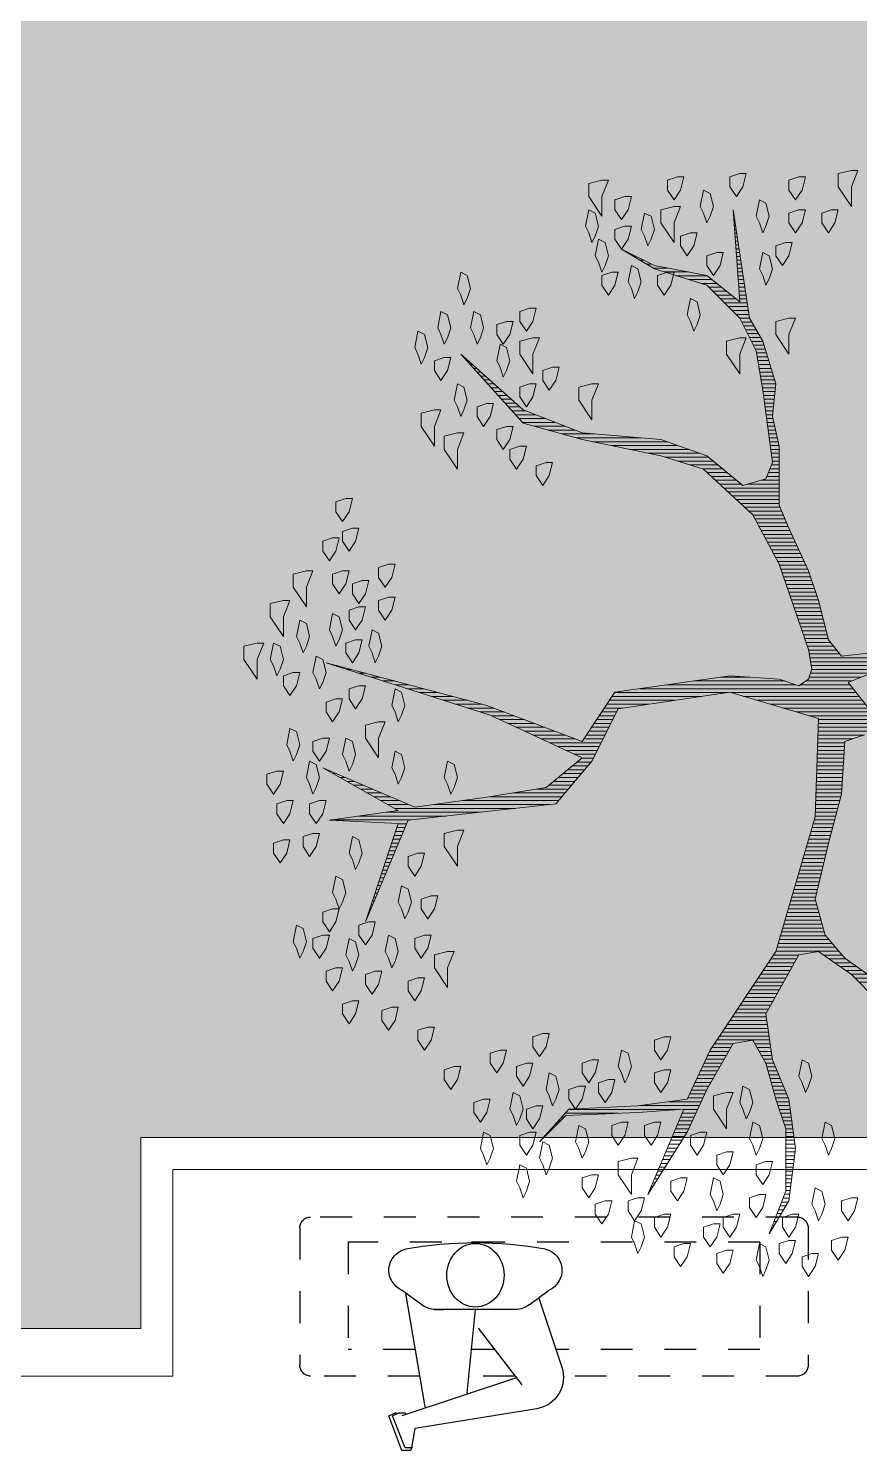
# Model space of a CAD drawing. Header units: metres. Extents: x 12093 to 20303, y 514 to 1412.
# Drawn here: x 19759.939 to 19762.551, y 806.411 to 810.881 of the extents above; entities that cross this region are included whole.
import ezdxf

# ---------------------------------------------------------------- set-up
doc = ezdxf.new("R2010")
doc.units = ezdxf.units.M
doc.linetypes.add('DASHED2', pattern=[9.525, 6.35, -3.175])
doc.layers.get('0').update_dxf_attribs({"lineweight": 13})
for name, color, linetype, lineweight in [('0-JARDI', 72, 'Continuous', 13), ('ARBOLES', 52, 'Continuous', 13), ('AREA VERDE', 62, 'Continuous', 13), ('grass', 64, 'Continuous', 13), ('MANZANAS-ORIGINALES', 147, 'Continuous', 9)]:
    doc.layers.add(name, color=color, linetype=linetype, lineweight=lineweight)
for name, color, linetype in [('2', 2, 'Continuous'), ('Proyecciones', 52, 'DASHED2'), ('SALUD-PLAN', 6, 'Continuous')]:
    doc.layers.add(name, color=color, linetype=linetype)

# ---------------------------------------------------------------- blocks, each defined once
blk = doc.blocks.new('ELLIPSE')
blk.add_circle((0.5, 0.5), 0.5)
blk = doc.blocks.new('gfgfgh')
at = {"layer": '2'}
for p, q in [((19731.1722, 804.7291), (19731.0998, 804.5119)), ((19731.2028, 804.7077), (19731.1414, 804.7537)), ((19731.5914, 804.7437), (19731.5314, 804.3937)), ((19731.5401, 804.7077), (19731.6014, 804.7537)), ((19731.2414, 804.6937), (19731.2714, 804.6937)), ((19731.2714, 804.6937), (19731.4981, 804.6937)), ((19731.3977, 804.4311), (19731.3714, 804.6937)), ((19731.5014, 804.6937), (19731.4714, 804.6937)), ((19731.3626, 804.6353), (19731.2255, 804.4567)), ((19731.2422, 804.4791), (19731.6022, 804.3591)), ((19731.3977, 804.4311), (19731.3966, 804.4277)), ((19731.1786, 804.3816), (19731.5622, 804.3191)), ((19731.5314, 804.3937), (19731.5282, 804.3838)), ((19731.5922, 804.3691), (19731.5902, 804.3631)), ((19731.6122, 804.3691), (19731.5922, 804.3691)), ((19731.5922, 804.2591), (19731.6322, 804.3591)), ((19731.6027, 804.2501), (19731.6437, 804.3587)), ((19731.6322, 804.3591), (19731.6122, 804.3691)), ((19731.6208, 804.37), (19731.6187, 804.3659)), ((19731.6437, 804.3587), (19731.6208, 804.37)), ((19731.5622, 804.3191), (19731.5722, 804.2591)), ((19731.5706, 804.2613), (19731.5718, 804.2616)), ((19731.5706, 804.2613), (19731.575, 804.2501)), ((19731.5722, 804.2591), (19731.5922, 804.2591)), ((19731.575, 804.2501), (19731.6027, 804.2501))]:
    blk.add_line(p, q, dxfattribs=at)
for centre, radius, start, end in [((19731.3714, 803.6837), 1.22, 79.6111, 100.3889), ((19731.1681, 804.817), 0.0687, 104.0362, 247.1663), ((19731.5748, 804.817), 0.0687, 292.8337, 75.9638), ((19731.2448, 804.7637), 0.07, 233.1301, 270), ((19731.4981, 804.7637), 0.07, 270, 306.8699), ((19731.1946, 804.4803), 0.1, 161.5651, 260.7539)]:
    blk.add_arc(centre, radius, start, end, dxfattribs=at)
at = {"layer": 'Proyecciones', "ltscale": 0.006}
for p, q in [((19730.3591, 804.9841), (19731.8897, 804.9841)), ((19730.3258, 804.9509), (19730.3258, 804.5174)), ((19731.923, 804.9509), (19731.923, 804.5174)), ((19730.4774, 804.9049), (19731.7713, 804.9049)), ((19730.4774, 804.9049), (19731.1185, 804.9049)), ((19731.3111, 804.9049), (19731.384, 804.9049)), ((19730.4774, 804.5682), (19731.1185, 804.5682)), ((19731.3111, 804.5682), (19731.384, 804.5682)), ((19731.5614, 804.5682), (19731.7713, 804.5682)), ((19730.3591, 804.4841), (19731.0947, 804.4841)), ((19731.2466, 804.4841), (19731.3924, 804.4841)), ((19731.547, 804.4841), (19731.8897, 804.4841))]:
    blk.add_line(p, q, dxfattribs=at)
at = {"layer": 'Proyecciones', "ltscale": 0.005}
for p, q in [((19730.4774, 804.9049), (19730.4774, 804.5682)), ((19731.7713, 804.9049), (19731.7713, 804.5682))]:
    blk.add_line(p, q, dxfattribs=at)
for centre, start, end in [((19730.3591, 804.9509), 90, 180), ((19731.8897, 804.9509), 0, 90), ((19730.3591, 804.9509), 174.6442, 180), ((19730.3591, 804.5174), 180, 270), ((19731.8897, 804.5174), 270, 0)]:
    blk.add_arc(centre, 0.0333, start, end, dxfattribs=at)
at = {"layer": '2', "xscale": 0.180000000000291, "yscale": -0.2000000000000455, "zscale": 0.180000000000291}
blk.add_blockref('ELLIPSE', (19731.2814, 804.9012), dxfattribs=at)
blk = doc.blocks.new('*X7')
at = {"color": 0}
for p, q in [((17.5775, 17.92), (17.578, 17.92)), ((17.5814, 17.91), (17.584, 17.91)), ((17.5852, 17.9), (17.59, 17.9)), ((17.5891, 17.89), (17.596, 17.89)), ((17.5929, 17.88), (17.602, 17.88)), ((17.5967, 17.87), (17.608, 17.87)), ((17.6006, 17.86), (17.614, 17.86)), ((17.6044, 17.85), (17.62, 17.85)), ((17.6083, 17.84), (17.626, 17.84)), ((17.2621, 17.82), (17.2622, 17.82)), ((17.2663, 17.81), (17.2685, 17.81)), ((17.2706, 17.8), (17.2748, 17.8)), ((17.6121, 17.83), (17.6285, 17.83)), ((17.616, 17.82), (17.6298, 17.82)), ((17.6191, 17.81), (17.631, 17.81)), ((17.6191, 17.8), (17.6323, 17.8)), ((17.2748, 17.79), (17.2811, 17.79)), ((17.279, 17.78), (17.2874, 17.78)), ((17.2832, 17.77), (17.2937, 17.77)), ((17.6191, 17.79), (17.6335, 17.79)), ((17.6191, 17.78), (17.6348, 17.78)), ((17.6191, 17.77), (17.636, 17.77)), ((17.2875, 17.76), (17.3001, 17.76)), ((17.2917, 17.75), (17.3064, 17.75)), ((17.2959, 17.74), (17.3127, 17.74)), ((17.3002, 17.73), (17.319, 17.73)), ((17.6191, 17.76), (17.6373, 17.76)), ((17.6191, 17.75), (17.6385, 17.75)), ((17.6191, 17.74), (17.6398, 17.74)), ((17.6191, 17.73), (17.641, 17.73)), ((17.3044, 17.72), (17.3253, 17.72)), ((17.3086, 17.71), (17.3316, 17.71)), ((17.3129, 17.7), (17.3379, 17.7)), ((17.3171, 17.69), (17.3443, 17.69)), ((17.6191, 17.72), (17.6423, 17.72)), ((17.6191, 17.71), (17.6435, 17.71)), ((17.6191, 17.7), (17.6445, 17.7)), ((17.6191, 17.69), (17.6431, 17.69)), ((16.9852, 17.68), (16.9856, 17.68)), ((16.9942, 17.67), (16.9956, 17.67)), ((17.0032, 17.66), (17.0056, 17.66)), ((17.0122, 17.65), (17.0156, 17.65)), ((17.3213, 17.68), (17.3506, 17.68)), ((17.3256, 17.67), (17.3569, 17.67)), ((17.3298, 17.66), (17.3632, 17.66)), ((17.334, 17.65), (17.368, 17.65)), ((17.619, 17.65), (17.6378, 17.65)), ((17.6191, 17.68), (17.6418, 17.68)), ((17.6191, 17.67), (17.6405, 17.67)), ((17.6191, 17.66), (17.6391, 17.66)), ((17.0212, 17.64), (17.0256, 17.64)), ((17.0302, 17.63), (17.0356, 17.63)), ((17.0392, 17.62), (17.0456, 17.62)), ((17.3382, 17.64), (17.3727, 17.64)), ((17.3425, 17.63), (17.3773, 17.63)), ((17.3467, 17.62), (17.3819, 17.62)), ((17.6091, 17.62), (17.6338, 17.62)), ((17.6124, 17.63), (17.6351, 17.63)), ((17.6157, 17.64), (17.6365, 17.64)), ((17.0482, 17.61), (17.1861, 17.61)), ((17.0572, 17.6), (17.3444, 17.6)), ((17.2417, 17.59), (17.3957, 17.59)), ((17.3167, 17.58), (17.4003, 17.58)), ((17.3509, 17.61), (17.3865, 17.61)), ((17.3552, 17.6), (17.3911, 17.6)), ((17.5957, 17.58), (17.6285, 17.58)), ((17.5991, 17.59), (17.6298, 17.59)), ((17.6024, 17.6), (17.6311, 17.6)), ((17.6057, 17.61), (17.6325, 17.61)), ((17.3657, 17.57), (17.405, 17.57)), ((17.3704, 17.56), (17.4096, 17.56)), ((17.3751, 17.55), (17.4142, 17.55)), ((17.3797, 17.54), (17.4197, 17.54)), ((17.5844, 17.54), (17.6136, 17.54)), ((17.5872, 17.55), (17.6178, 17.55)), ((17.5899, 17.56), (17.6219, 17.56)), ((17.5926, 17.57), (17.6261, 17.57)), ((17.3844, 17.53), (17.4254, 17.53)), ((17.3891, 17.52), (17.4311, 17.52)), ((17.3937, 17.51), (17.4369, 17.51)), ((17.5762, 17.51), (17.6011, 17.51)), ((17.579, 17.52), (17.6053, 17.52)), ((17.5817, 17.53), (17.6094, 17.53)), ((17.3984, 17.5), (17.4426, 17.5)), ((17.4031, 17.49), (17.4483, 17.49)), ((17.4077, 17.48), (17.454, 17.48)), ((17.4124, 17.47), (17.4597, 17.47)), ((17.5623, 17.47), (17.5849, 17.47)), ((17.568, 17.48), (17.5886, 17.48)), ((17.5708, 17.49), (17.5928, 17.49)), ((17.5735, 17.5), (17.5969, 17.5)), ((17.4171, 17.46), (17.4654, 17.46)), ((17.4217, 17.45), (17.4711, 17.45)), ((17.4276, 17.44), (17.4769, 17.44)), ((17.4343, 17.43), (17.4826, 17.43)), ((17.5394, 17.43), (17.5792, 17.43)), ((17.5452, 17.44), (17.5806, 17.44)), ((17.5509, 17.45), (17.582, 17.45)), ((17.5566, 17.46), (17.5834, 17.46)), ((17.441, 17.42), (17.5777, 17.42)), ((17.4476, 17.41), (17.5763, 17.41)), ((17.4543, 17.4), (17.5749, 17.4)), ((17.461, 17.39), (17.5734, 17.39)), ((17.4676, 17.38), (17.572, 17.38)), ((17.4743, 17.37), (17.5706, 17.37)), ((17.481, 17.36), (17.5692, 17.36)), ((17.4876, 17.35), (17.5695, 17.35)), ((17.4943, 17.34), (17.5751, 17.34)), ((17.501, 17.33), (17.5807, 17.33)), ((17.5076, 17.32), (17.5862, 17.32)), ((17.5143, 17.31), (17.5918, 17.31)), ((17.521, 17.3), (17.5973, 17.3)), ((17.5276, 17.29), (17.6029, 17.29)), ((17.5343, 17.28), (17.6084, 17.28)), ((17.541, 17.27), (17.614, 17.27)), ((17.5476, 17.26), (17.6195, 17.26)), ((17.5543, 17.25), (17.6251, 17.25)), ((17.7884, 17.25), (17.831, 17.25)), ((17.7987, 17.26), (17.845, 17.26)), ((17.8087, 17.27), (17.859, 17.27)), ((17.561, 17.24), (17.6307, 17.24)), ((17.5676, 17.23), (17.6362, 17.23)), ((17.5743, 17.22), (17.6418, 17.22)), ((17.581, 17.21), (17.6473, 17.21)), ((17.7313, 17.21), (17.775, 17.21)), ((17.7456, 17.22), (17.789, 17.22)), ((17.7599, 17.23), (17.803, 17.23)), ((17.7741, 17.24), (17.817, 17.24)), ((17.5876, 17.2), (17.6529, 17.2)), ((17.5939, 17.19), (17.7568, 17.19)), ((17.5968, 17.18), (17.7482, 17.18)), ((17.717, 17.2), (17.7653, 17.2)), ((17.5998, 17.17), (17.7396, 17.17)), ((17.6027, 17.16), (17.731, 17.16)), ((17.6056, 17.15), (17.7225, 17.15)), ((17.6085, 17.14), (17.7189, 17.14)), ((16.5321, 17.11), (16.5325, 17.11)), ((16.5355, 17.1), (16.5367, 17.1)), ((17.6115, 17.13), (17.7161, 17.13)), ((17.6144, 17.12), (17.7134, 17.12)), ((17.6173, 17.11), (17.7107, 17.11)), ((17.6203, 17.1), (17.7079, 17.1)), ((16.5388, 17.09), (16.5409, 17.09)), ((16.5421, 17.08), (16.5451, 17.08)), ((16.5454, 17.07), (16.5493, 17.07)), ((17.6232, 17.09), (17.7052, 17.09)), ((17.6261, 17.08), (17.7025, 17.08)), ((17.629, 17.07), (17.6998, 17.07)), ((16.5488, 17.06), (16.5535, 17.06)), ((16.5521, 17.05), (16.5577, 17.05)), ((16.5554, 17.04), (16.5619, 17.04)), ((16.5588, 17.03), (16.566, 17.03)), ((17.632, 17.06), (17.697, 17.06)), ((17.6349, 17.05), (17.6968, 17.05)), ((17.6378, 17.04), (17.6992, 17.04)), ((17.6407, 17.03), (17.7015, 17.03)), ((16.5621, 17.02), (16.5702, 17.02)), ((16.5654, 17.01), (16.5744, 17.01)), ((16.5688, 17), (16.5786, 17)), ((16.5721, 16.99), (16.5828, 16.99)), ((17.6437, 17.02), (17.7039, 17.02)), ((17.6466, 17.01), (17.7062, 17.01)), ((17.6495, 17), (17.7086, 17)), ((17.6524, 16.99), (17.7109, 16.99)), ((16.5754, 16.98), (16.587, 16.98)), ((16.5788, 16.97), (16.5912, 16.97)), ((16.5821, 16.96), (16.5954, 16.96)), ((16.5854, 16.95), (16.5996, 16.95)), ((17.6554, 16.98), (17.7133, 16.98)), ((17.6583, 16.97), (17.7156, 16.97)), ((17.6612, 16.96), (17.718, 16.96)), ((17.6642, 16.95), (17.7204, 16.95)), ((16.5888, 16.94), (16.6038, 16.94)), ((16.5921, 16.93), (16.608, 16.93)), ((16.5954, 16.92), (16.6122, 16.92)), ((17.6671, 16.94), (17.7227, 16.94)), ((17.67, 16.93), (17.7251, 16.93)), ((17.6729, 16.92), (17.7274, 16.92)), ((16.5988, 16.91), (16.6164, 16.91)), ((16.6021, 16.9), (16.6206, 16.9)), ((16.6054, 16.89), (16.6248, 16.89)), ((16.6088, 16.88), (16.629, 16.88)), ((17.6759, 16.91), (17.7298, 16.91)), ((17.6788, 16.9), (17.7324, 16.9)), ((17.6817, 16.89), (17.7351, 16.89)), ((17.6846, 16.88), (17.7378, 16.88)), ((16.443, 16.85), (16.6488, 16.85)), ((16.513, 16.84), (16.7388, 16.84)), ((16.6121, 16.87), (16.6331, 16.87)), ((16.6154, 16.86), (16.6373, 16.86)), ((17.6876, 16.87), (17.7404, 16.87)), ((17.6905, 16.86), (17.7431, 16.86)), ((17.6934, 16.85), (17.7458, 16.85)), ((17.6957, 16.84), (17.7484, 16.84)), ((16.583, 16.83), (16.8288, 16.83)), ((16.5885, 16.81), (16.6422, 16.81)), ((16.6062, 16.82), (16.9188, 16.82)), ((16.7083, 16.81), (17.0088, 16.81)), ((17.6961, 16.83), (17.7511, 16.83)), ((17.6964, 16.82), (17.7538, 16.82)), ((17.6967, 16.81), (17.7564, 16.81)), ((16.5178, 16.77), (16.5489, 16.77)), ((16.5355, 16.78), (16.5722, 16.78)), ((16.5531, 16.79), (16.5956, 16.79)), ((16.5708, 16.8), (16.6189, 16.8)), ((16.7816, 16.8), (17.0309, 16.8)), ((16.8532, 16.79), (17.0394, 16.79)), ((16.9132, 16.78), (17.0478, 16.78)), ((16.9732, 16.77), (17.0563, 16.77)), ((17.6971, 16.8), (17.7591, 16.8)), ((17.6974, 16.79), (17.7618, 16.79)), ((17.6977, 16.78), (17.7639, 16.78)), ((17.6981, 16.77), (17.7645, 16.77)), ((16.447, 16.73), (16.4556, 16.73)), ((16.4647, 16.74), (16.4789, 16.74)), ((16.4824, 16.75), (16.5022, 16.75)), ((16.5001, 16.76), (16.5256, 16.76)), ((17.0054, 16.76), (17.0647, 16.76)), ((17.0177, 16.75), (17.0732, 16.75)), ((17.0299, 16.74), (17.0817, 16.74)), ((17.0421, 16.73), (17.0901, 16.73)), ((17.6984, 16.76), (17.7651, 16.76)), ((17.6987, 16.75), (17.7657, 16.75)), ((17.6991, 16.74), (17.7664, 16.74)), ((17.6994, 16.73), (17.767, 16.73)), ((16.4293, 16.72), (16.4322, 16.72)), ((17.0543, 16.72), (17.0986, 16.72)), ((17.0665, 16.71), (17.1071, 16.71)), ((17.0788, 16.7), (17.1155, 16.7)), ((17.6997, 16.72), (17.7676, 16.72)), ((17.7001, 16.71), (17.7682, 16.71)), ((17.7004, 16.7), (17.7689, 16.7)), ((17.0288, 16.66), (17.1363, 16.66)), ((17.0504, 16.67), (17.1313, 16.67)), ((17.0719, 16.68), (17.1263, 16.68)), ((17.091, 16.69), (17.1213, 16.69)), ((17.7007, 16.69), (17.7695, 16.69)), ((17.7011, 16.68), (17.7701, 16.68)), ((17.7014, 16.67), (17.7707, 16.67)), ((17.7017, 16.66), (17.7714, 16.66)), ((16.9427, 16.62), (17.0214, 16.62)), ((16.9642, 16.63), (17.0477, 16.63)), ((16.9858, 16.64), (17.0741, 16.64)), ((17.0073, 16.65), (17.1413, 16.65)), ((17.0964, 16.64), (17.1463, 16.64)), ((17.1031, 16.63), (17.1513, 16.63)), ((17.1097, 16.62), (17.1563, 16.62)), ((17.7021, 16.65), (17.772, 16.65)), ((17.7024, 16.64), (17.7924, 16.64)), ((17.7027, 16.63), (17.8224, 16.63)), ((17.7031, 16.62), (17.8923, 16.62)), ((16.8781, 16.59), (16.9423, 16.59)), ((16.8996, 16.6), (16.9686, 16.6)), ((16.9211, 16.61), (16.995, 16.61)), ((17.1164, 16.61), (17.1613, 16.61)), ((17.1231, 16.6), (17.1663, 16.6)), ((17.1297, 16.59), (17.1713, 16.59)), ((17.7034, 16.61), (17.8818, 16.61)), ((17.7037, 16.6), (17.8712, 16.6)), ((17.7041, 16.59), (17.8606, 16.59)), ((16.764, 16.55), (16.8332, 16.55)), ((16.7953, 16.56), (16.8632, 16.56)), ((16.8265, 16.57), (16.8895, 16.57)), ((16.8565, 16.58), (16.9159, 16.58)), ((17.1364, 16.58), (17.1763, 16.58)), ((17.1431, 16.57), (17.1813, 16.57)), ((17.1497, 16.56), (17.1971, 16.56)), ((17.1564, 16.55), (17.2651, 16.55)), ((17.5785, 16.55), (17.8258, 16.55)), ((17.6123, 16.56), (17.8338, 16.56)), ((17.646, 16.57), (17.8418, 16.57)), ((17.6798, 16.58), (17.8501, 16.58)), ((16.639, 16.51), (16.6824, 16.51)), ((16.6703, 16.52), (16.7201, 16.52)), ((16.7015, 16.53), (16.7578, 16.53)), ((16.7328, 16.54), (16.7955, 16.54)), ((17.163, 16.54), (17.3331, 16.54)), ((17.1697, 16.53), (17.401, 16.53)), ((17.1764, 16.52), (17.469, 16.52)), ((17.2412, 16.51), (17.7938, 16.51)), ((17.4773, 16.52), (17.8018, 16.52)), ((17.511, 16.53), (17.8098, 16.53)), ((17.5448, 16.54), (17.8178, 16.54)), ((16.5453, 16.48), (16.5693, 16.48)), ((16.5765, 16.49), (16.607, 16.49)), ((16.6078, 16.5), (16.6447, 16.5)), ((17.3112, 16.5), (17.6466, 16.5)), ((17.3812, 16.49), (17.6166, 16.49)), ((17.4512, 16.48), (17.5245, 16.48)), ((17.6564, 16.5), (17.7858, 16.5)), ((17.6714, 16.49), (17.7899, 16.49)), ((17.6804, 16.48), (17.8149, 16.48)), ((16.4515, 16.45), (16.4563, 16.45)), ((16.4828, 16.46), (16.494, 16.46)), ((16.514, 16.47), (16.5317, 16.47)), ((17.6837, 16.47), (17.8399, 16.47)), ((17.6839, 16.44), (17.9326, 16.44)), ((17.6855, 16.45), (17.8986, 16.45)), ((17.687, 16.46), (17.8649, 16.46)), ((17.6757, 16.4), (17.7432, 16.4)), ((17.6789, 16.41), (17.7512, 16.41)), ((17.6805, 16.42), (17.7592, 16.42)), ((17.6822, 16.43), (17.9666, 16.43)), ((17.6618, 16.36), (17.7239, 16.36)), ((17.6653, 16.37), (17.7264, 16.37)), ((17.6687, 16.38), (17.7289, 16.38)), ((17.6722, 16.39), (17.7352, 16.39)), ((17.6514, 16.33), (17.7164, 16.33)), ((17.6549, 16.34), (17.7189, 16.34)), ((17.6584, 16.35), (17.7214, 16.35)), ((17.6376, 16.29), (17.7064, 16.29)), ((17.6411, 16.3), (17.7089, 16.3)), ((17.6445, 16.31), (17.7114, 16.31)), ((17.648, 16.32), (17.7139, 16.32)), ((17.6237, 16.25), (17.6938, 16.25)), ((17.6272, 16.26), (17.6971, 16.26)), ((17.6307, 16.27), (17.7005, 16.27)), ((17.6341, 16.28), (17.7038, 16.28)), ((17.6134, 16.22), (17.6838, 16.22)), ((17.6168, 16.23), (17.6871, 16.23)), ((17.6203, 16.24), (17.6905, 16.24)), ((17.5981, 16.18), (17.6673, 16.18)), ((17.603, 16.19), (17.6719, 16.19)), ((17.6064, 16.2), (17.6766, 16.2)), ((17.6099, 16.21), (17.6805, 16.21)), ((17.5768, 16.14), (17.6489, 16.14)), ((17.5821, 16.15), (17.6535, 16.15)), ((17.5874, 16.16), (17.6581, 16.16)), ((17.5928, 16.17), (17.6627, 16.17)), ((17.5608, 16.11), (17.635, 16.11)), ((17.5661, 16.12), (17.6396, 16.12)), ((17.5714, 16.13), (17.6443, 16.13)), ((17.5394, 16.07), (17.6174, 16.07)), ((17.5448, 16.08), (17.6216, 16.08)), ((17.5501, 16.09), (17.6259, 16.09)), ((17.5554, 16.1), (17.6304, 16.1)), ((17.502, 16.03), (17.6021, 16.03)), ((17.5127, 16.04), (17.6045, 16.04)), ((17.5234, 16.05), (17.6088, 16.05)), ((17.5341, 16.06), (17.6131, 16.06)), ((17.4698, 16), (17.6021, 16)), ((17.4806, 16.01), (17.6021, 16.01)), ((17.4913, 16.02), (17.6021, 16.02)), ((17.427, 15.96), (17.4799, 15.96)), ((17.4377, 15.97), (17.4922, 15.97)), ((17.4484, 15.98), (17.5044, 15.98)), ((17.4591, 15.99), (17.6021, 15.99)), ((17.5206, 15.98), (17.6021, 15.98)), ((17.5556, 15.97), (17.6021, 15.97)), ((17.5707, 15.96), (17.6021, 15.96)), ((17.3386, 15.92), (17.431, 15.92)), ((17.3711, 15.93), (17.4433, 15.93)), ((17.4036, 15.94), (17.4555, 15.94)), ((17.4163, 15.95), (17.4677, 15.95)), ((17.5747, 15.95), (17.6021, 15.95)), ((17.5787, 15.94), (17.6021, 15.94)), ((17.5827, 15.93), (17.6021, 15.93)), ((17.5846, 15.92), (17.6021, 15.92)), ((17.2149, 15.89), (17.3677, 15.89)), ((17.2629, 15.9), (17.3957, 15.9)), ((17.3061, 15.91), (17.4188, 15.91)), ((17.5805, 15.89), (17.6021, 15.89)), ((17.5819, 15.9), (17.6021, 15.9)), ((17.5832, 15.91), (17.6021, 15.91)), ((17.0401, 15.85), (17.1235, 15.85)), ((17.0761, 15.86), (17.2435, 15.86)), ((17.1189, 15.87), (17.3117, 15.87)), ((17.1669, 15.88), (17.3397, 15.88)), ((17.575, 15.85), (17.5951, 15.85)), ((17.5764, 15.86), (17.5974, 15.86)), ((17.5778, 15.87), (17.5996, 15.87)), ((17.5791, 15.88), (17.6018, 15.88)), ((16.9281, 15.81), (16.9958, 15.81)), ((16.9371, 15.82), (17.0215, 15.82)), ((16.9681, 15.83), (17.0472, 15.83)), ((17.0041, 15.84), (17.0729, 15.84)), ((17.5696, 15.81), (17.5863, 15.81)), ((17.5709, 15.82), (17.5885, 15.82)), ((17.5723, 15.83), (17.5907, 15.83)), ((17.5737, 15.84), (17.5929, 15.84)), ((16.9009, 15.78), (16.9301, 15.78)), ((16.91, 15.79), (16.9444, 15.79)), ((16.919, 15.8), (16.9701, 15.8)), ((17.5655, 15.78), (17.5876, 15.78)), ((17.5669, 15.79), (17.5866, 15.79)), ((17.5682, 15.8), (17.5856, 15.8)), ((16.8648, 15.74), (16.8853, 15.74)), ((16.8738, 15.75), (16.8965, 15.75)), ((16.8829, 15.76), (16.9077, 15.76)), ((16.8919, 15.77), (16.9189, 15.77)), ((17.56, 15.74), (17.5916, 15.74)), ((17.5614, 15.75), (17.5906, 15.75)), ((17.5628, 15.76), (17.5896, 15.76)), ((17.5641, 15.77), (17.5886, 15.77)), ((16.8286, 15.7), (16.8406, 15.7)), ((16.8376, 15.71), (16.8518, 15.71)), ((16.8467, 15.72), (16.863, 15.72)), ((16.8557, 15.73), (16.8742, 15.73)), ((17.5535, 15.7), (17.5875, 15.7)), ((17.5551, 15.71), (17.5906, 15.71)), ((17.5568, 15.72), (17.5936, 15.72)), ((17.5585, 15.73), (17.5926, 15.73)), ((16.7924, 15.66), (16.7959, 15.66)), ((16.8014, 15.67), (16.8071, 15.67)), ((16.8105, 15.68), (16.8183, 15.68)), ((16.8195, 15.69), (16.8295, 15.69)), ((17.5468, 15.66), (17.5752, 15.66)), ((17.5485, 15.67), (17.5783, 15.67)), ((17.5501, 15.68), (17.5814, 15.68)), ((17.5518, 15.69), (17.5844, 15.69)), ((16.7833, 15.65), (16.7848, 15.65)), ((17.5402, 15.63), (17.566, 15.63)), ((17.5435, 15.64), (17.5691, 15.64)), ((17.5451, 15.65), (17.5721, 15.65)), ((17.5202, 15.59), (17.5486, 15.59)), ((17.5252, 15.6), (17.5543, 15.6)), ((17.5302, 15.61), (17.5598, 15.61)), ((17.5352, 15.62), (17.5629, 15.62)), ((17.5002, 15.55), (17.5257, 15.55)), ((17.5052, 15.56), (17.5315, 15.56)), ((17.5102, 15.57), (17.5372, 15.57)), ((17.5152, 15.58), (17.5429, 15.58)), ((17.4703, 15.52), (17.5211, 15.52)), ((17.4803, 15.53), (17.5226, 15.53)), ((17.4903, 15.54), (17.5241, 15.54)), ((17.4303, 15.48), (17.4661, 15.48)), ((17.4403, 15.49), (17.4786, 15.49)), ((17.4503, 15.5), (17.4911, 15.5)), ((17.4603, 15.51), (17.5196, 15.51)), ((17.4981, 15.48), (17.515, 15.48)), ((17.4988, 15.49), (17.5165, 15.49)), ((17.4996, 15.5), (17.5181, 15.5)), ((17.336, 15.44), (17.4161, 15.44)), ((17.368, 15.45), (17.4286, 15.45)), ((17.4, 15.46), (17.4411, 15.46)), ((17.4203, 15.47), (17.4536, 15.47)), ((17.4953, 15.44), (17.509, 15.44)), ((17.496, 15.45), (17.5105, 15.45)), ((17.4967, 15.46), (17.512, 15.46)), ((17.4974, 15.47), (17.5135, 15.47)), ((17.2587, 15.41), (17.2717, 15.41)), ((17.2754, 15.42), (17.3128, 15.42)), ((17.304, 15.43), (17.3661, 15.43)), ((17.4931, 15.41), (17.5044, 15.41)), ((17.4938, 15.42), (17.5059, 15.42)), ((17.4946, 15.43), (17.5074, 15.43)), ((17.2087, 15.38), (17.2117, 15.38)), ((17.2254, 15.39), (17.2317, 15.39)), ((17.242, 15.4), (17.2517, 15.4)), ((17.4903, 15.37), (17.4984, 15.37)), ((17.491, 15.38), (17.4999, 15.38)), ((17.4917, 15.39), (17.5014, 15.39)), ((17.4924, 15.4), (17.5029, 15.4)), ((17.4874, 15.33), (17.4923, 15.33)), ((17.4881, 15.34), (17.4938, 15.34)), ((17.4888, 15.35), (17.4953, 15.35)), ((17.4896, 15.36), (17.4968, 15.36)), ((17.4853, 15.3), (17.4877, 15.3)), ((17.486, 15.31), (17.4893, 15.31)), ((17.4867, 15.32), (17.4908, 15.32)), ((17.4831, 15.27), (17.4832, 15.27)), ((17.4838, 15.28), (17.4847, 15.28)), ((17.4846, 15.29), (17.4862, 15.29))]:
    blk.add_line(p, q, dxfattribs=at)
blk = doc.blocks.new('ARBUSTO6')
at = {"layer": 'ARBOLES'}
for points in [[(-0.2769, 1.4579), (-0.3024, 1.4664), (-0.3024, 1.492), (-0.2854, 1.5175), (-0.2684, 1.492), (-0.2599, 1.4579)], [(-0.1919, 1.5005), (-0.2004, 1.4834), (-0.1919, 1.4409), (-0.1748, 1.4494), (-0.1663, 1.4834), (-0.1748, 1.509), (-0.1833, 1.526)], [(-0.0558, 1.4664), (-0.0813, 1.4749), (-0.0813, 1.5005), (-0.0643, 1.526), (-0.0473, 1.5005), (-0.0388, 1.4664)], [(-0.3874, 1.4409), (-0.413, 1.4494), (-0.413, 1.4749), (-0.3959, 1.5005), (-0.3789, 1.4749), (-0.3704, 1.4409)], [(-0.1153, 1.4324), (-0.1408, 1.4409), (-0.1408, 1.4664), (-0.1238, 1.492), (-0.1068, 1.4664), (-0.0983, 1.4324)], [(0.0207, 1.4239), (-0.0048, 1.4324), (-0.0048, 1.4579), (0.0122, 1.4834), (0.0293, 1.4579), (0.0378, 1.4239)], [(-0.515, 1.4409), (-0.5235, 1.4239), (-0.515, 1.3814), (-0.498, 1.3899), (-0.4895, 1.4239), (-0.498, 1.4494), (-0.5065, 1.4664)], [(-0.3109, 1.3899), (-0.3364, 1.3984), (-0.3364, 1.4239), (-0.3194, 1.4494), (-0.3024, 1.4239), (-0.2939, 1.3899)], [(-0.4385, 1.3644), (-0.464, 1.3729), (-0.464, 1.3984), (-0.447, 1.4239), (-0.43, 1.3984), (-0.4215, 1.3644)], [(-0.2599, 1.3644), (-0.2854, 1.3729), (-0.2854, 1.3984), (-0.2684, 1.4239), (-0.2514, 1.3984), (-0.2429, 1.3644)], [(-0.1068, 1.3644), (-0.1323, 1.3729), (-0.1323, 1.3984), (-0.1153, 1.4239), (-0.0983, 1.3984), (-0.0898, 1.3644)], [(-0.5915, 1.3304), (-0.617, 1.3389), (-0.617, 1.3644), (-0.6, 1.3899), (-0.583, 1.3644), (-0.5745, 1.3304)], [(-0.5065, 1.3219), (-0.532, 1.3304), (-0.532, 1.3559), (-0.515, 1.3814), (-0.498, 1.3559), (-0.4895, 1.3219)], [(-0.1919, 1.3134), (-0.2174, 1.3219), (-0.2174, 1.3474), (-0.2004, 1.3729), (-0.1833, 1.3474), (-0.1748, 1.3134)], [(-0.0473, 1.3559), (-0.0558, 1.3389), (-0.0473, 1.2964), (-0.0303, 1.3049), (-0.0218, 1.3389), (-0.0303, 1.3644), (-0.0388, 1.3814)], [(0.0463, 1.3219), (0.0207, 1.3304), (0.0207, 1.3559), (0.0378, 1.3814), (0.0548, 1.3559), (0.0633, 1.3219)], [(-0.3959, 1.2708), (-0.4215, 1.2793), (-0.4215, 1.3049), (-0.4044, 1.3304), (-0.3874, 1.3049), (-0.3789, 1.2708)], [(-0.3109, 1.3304), (-0.3194, 1.3134), (-0.3109, 1.2708), (-0.2939, 1.2793), (-0.2854, 1.3134), (-0.2939, 1.3389), (-0.3024, 1.3559)], [(-0.8126, 1.2964), (-0.8211, 1.2793), (-0.8126, 1.2368), (-0.7956, 1.2453), (-0.7871, 1.2793), (-0.7956, 1.3049), (-0.8041, 1.3219)], [(-0.6256, 1.2623), (-0.6511, 1.2708), (-0.6511, 1.2964), (-0.6341, 1.3219), (-0.617, 1.2964), (-0.6085, 1.2623)], [(-0.5235, 1.2198), (-0.5575, 1.2283), (-0.5575, 1.2623), (-0.5235, 1.3134), (-0.5235, 1.2623), (-0.5065, 1.2198)], [(-0.7531, 1.2368), (-0.7616, 1.2198), (-0.7531, 1.1773), (-0.7361, 1.1858), (-0.7276, 1.2198), (-0.7361, 1.2453), (-0.7446, 1.2623)], [(-0.2769, 1.2028), (-0.3024, 1.2113), (-0.3024, 1.2368), (-0.2854, 1.2623), (-0.2684, 1.2368), (-0.2599, 1.2028)], [(-0.1748, 1.2283), (-0.2004, 1.2368), (-0.2004, 1.2623), (-0.1833, 1.2879), (-0.1663, 1.2623), (-0.1578, 1.2283)], [(-0.9062, 1.2113), (-0.9147, 1.1943), (-0.9062, 1.1518), (-0.8892, 1.1603), (-0.8807, 1.1943), (-0.8892, 1.2198), (-0.8977, 1.2368)], [(-0.6596, 1.1943), (-0.6681, 1.1773), (-0.6596, 1.1348), (-0.6426, 1.1433), (-0.6341, 1.1773), (-0.6426, 1.2028), (-0.6511, 1.2198)], [(-0.7871, 1.1518), (-0.8126, 1.1603), (-0.8126, 1.1858), (-0.7956, 1.2113), (-0.7786, 1.1858), (-0.7701, 1.1518)], [(-0.549, 1.1263), (-0.5745, 1.1348), (-0.5745, 1.1603), (-0.5575, 1.1858), (-0.5405, 1.1603), (-0.532, 1.1263)], [(-0.464, 1.1263), (-0.4895, 1.1348), (-0.4895, 1.1603), (-0.4725, 1.1858), (-0.4555, 1.1603), (-0.447, 1.1263)], [(-0.3449, 1.1518), (-0.3704, 1.1603), (-0.3704, 1.1858), (-0.3534, 1.2113), (-0.3364, 1.1858), (-0.3279, 1.1518)], [(-0.2089, 1.1858), (-0.2174, 1.1688), (-0.2089, 1.1263), (-0.1919, 1.1348), (-0.1833, 1.1688), (-0.1919, 1.1943), (-0.2004, 1.2113)], [(-0.0218, 1.1858), (-0.0303, 1.1688), (-0.0218, 1.1263), (-0.0048, 1.1348), (0.0037, 1.1688), (-0.0048, 1.1943), (-0.0133, 1.2113)], [(-0.7701, 1.0838), (-0.7956, 1.0923), (-0.7956, 1.1178), (-0.7786, 1.1433), (-0.7616, 1.1178), (-0.7531, 1.0838)], [(-0.2769, 1.0497), (-0.3109, 1.0582), (-0.3109, 1.0923), (-0.2769, 1.1433), (-0.2769, 1.0923), (-0.2599, 1.0497)], [(-0.9062, 1.0667), (-0.9317, 1.0753), (-0.9317, 1.1008), (-0.9147, 1.1263), (-0.8977, 1.1008), (-0.8892, 1.0667)], [(-0.8296, 1.1093), (-0.8381, 1.0923), (-0.8296, 1.0497), (-0.8126, 1.0582), (-0.8041, 1.0923), (-0.8126, 1.1178), (-0.8211, 1.1348)], [(-0.2344, 1.0923), (-0.2429, 1.0753), (-0.2344, 1.0327), (-0.2174, 1.0412), (-0.2089, 1.0753), (-0.2174, 1.1008), (-0.2259, 1.1178)], [(-0.7361, 1.0582), (-0.7446, 1.0412), (-0.7361, 0.9987), (-0.7191, 1.0072), (-0.7106, 1.0412), (-0.7191, 1.0667), (-0.7276, 1.0838)], [(-0.6596, 1.0327), (-0.6851, 1.0412), (-0.6851, 1.0667), (-0.6681, 1.0923), (-0.6511, 1.0667), (-0.6426, 1.0327)], [(-0.583, 1.0157), (-0.6085, 1.0242), (-0.6085, 1.0497), (-0.5915, 1.0753), (-0.5745, 1.0497), (-0.566, 1.0157)], [(-0.9827, 0.9817), (-1.0082, 0.9902), (-1.0082, 1.0157), (-0.9912, 1.0412), (-0.9742, 1.0157), (-0.9657, 0.9817)], [(-0.7956, 0.9732), (-0.8211, 0.9817), (-0.8211, 1.0072), (-0.8041, 1.0327), (-0.7871, 1.0072), (-0.7786, 0.9732)], [(-0.4385, 0.9902), (-0.464, 0.9987), (-0.464, 1.0242), (-0.447, 1.0497), (-0.43, 1.0242), (-0.4215, 0.9902)], [(-0.0813, 1.0242), (-0.0898, 1.0072), (-0.0813, 0.9647), (-0.0643, 0.9732), (-0.0558, 1.0072), (-0.0643, 1.0327), (-0.0728, 1.0497)], [(-0.8637, 0.9392), (-0.8892, 0.9477), (-0.8892, 0.9732), (-0.8722, 0.9987), (-0.8552, 0.9732), (-0.8467, 0.9392)], [(-0.6256, 0.9647), (-0.6511, 0.9732), (-0.6511, 0.9987), (-0.6341, 1.0242), (-0.617, 0.9987), (-0.6085, 0.9647)], [(-0.549, 0.9987), (-0.5575, 0.9817), (-0.549, 0.9392), (-0.532, 0.9477), (-0.5235, 0.9817), (-0.532, 1.0072), (-0.5405, 1.0242)], [(-0.4385, 0.9052), (-0.464, 0.9137), (-0.464, 0.9392), (-0.447, 0.9647), (-0.43, 0.9392), (-0.4215, 0.9052)], [(-1.0507, 0.8797), (-1.0763, 0.8882), (-1.0763, 0.9137), (-1.0593, 0.9392), (-1.0422, 0.9137), (-1.0337, 0.8797)], [(-0.7531, 0.8967), (-0.7786, 0.9052), (-0.7786, 0.9307), (-0.7616, 0.9562), (-0.7446, 0.9307), (-0.7361, 0.8967)], [(-1.1443, 0.8286), (-1.1698, 0.8371), (-1.1698, 0.8626), (-1.1528, 0.8882), (-1.1358, 0.8626), (-1.1273, 0.8286)], [(-1.2463, 0.8116), (-1.2718, 0.8201), (-1.2718, 0.8456), (-1.2548, 0.8712), (-1.2378, 0.8456), (-1.2293, 0.8116)], [(-1.0763, 0.7521), (-1.1018, 0.7606), (-1.1018, 0.7861), (-1.0848, 0.8116), (-1.0678, 0.7861), (-1.0593, 0.7521)], [(-1.2889, 0.7266), (-1.3144, 0.7351), (-1.3144, 0.7606), (-1.2974, 0.7861), (-1.2804, 0.7606), (-1.2718, 0.7266)], [(-1.1868, 0.7351), (-1.2123, 0.7436), (-1.2123, 0.7691), (-1.1953, 0.7946), (-1.1783, 0.7691), (-1.1698, 0.7351)], [(-0.9997, 0.6841), (-1.0337, 0.6926), (-1.0337, 0.7266), (-0.9997, 0.7776), (-0.9997, 0.7266), (-0.9827, 0.6841)], [(-1.3909, 0.6756), (-1.3994, 0.6586), (-1.3909, 0.616), (-1.3739, 0.6245), (-1.3654, 0.6586), (-1.3739, 0.6841), (-1.3824, 0.7011)], [(-1.3229, 0.6415), (-1.3484, 0.65), (-1.3484, 0.6756), (-1.3314, 0.7011), (-1.3144, 0.6756), (-1.3059, 0.6415)], [(-1.2548, 0.7096), (-1.2633, 0.6926), (-1.2548, 0.65), (-1.2378, 0.6586), (-1.2293, 0.6926), (-1.2378, 0.7181), (-1.2463, 0.7351)], [(-1.1528, 0.7011), (-1.1613, 0.6841), (-1.1528, 0.6415), (-1.1358, 0.65), (-1.1273, 0.6841), (-1.1358, 0.7096), (-1.1443, 0.7266)], [(-1.0593, 0.6415), (-1.0848, 0.65), (-1.0848, 0.6756), (-1.0678, 0.7011), (-1.0507, 0.6756), (-1.0422, 0.6415)], [(-1.2038, 0.6075), (-1.2293, 0.616), (-1.2293, 0.6415), (-1.2123, 0.6671), (-1.1953, 0.6415), (-1.1868, 0.6075)], [(-1.2974, 0.5735), (-1.3229, 0.582), (-1.3229, 0.6075), (-1.3059, 0.633), (-1.2889, 0.6075), (-1.2804, 0.5735)], [(-1.1188, 0.5735), (-1.1273, 0.5565), (-1.1188, 0.514), (-1.1018, 0.5225), (-1.0933, 0.5565), (-1.1018, 0.582), (-1.1103, 0.599)], [(-1.0422, 0.5395), (-1.0678, 0.548), (-1.0678, 0.5735), (-1.0507, 0.599), (-1.0337, 0.5735), (-1.0252, 0.5395)], [(-1.2889, 0.548), (-1.2974, 0.531), (-1.2889, 0.4885), (-1.2718, 0.497), (-1.2633, 0.531), (-1.2718, 0.5565), (-1.2804, 0.5735)], [(-1.0763, 0.4289), (-1.1018, 0.4374), (-1.1018, 0.463), (-1.0848, 0.4885), (-1.0678, 0.463), (-1.0593, 0.4289)], [(-1.4249, 0.3949), (-1.4504, 0.4034), (-1.4504, 0.4289), (-1.4334, 0.4545), (-1.4164, 0.4289), (-1.4079, 0.3949)], [(-1.2463, 0.4459), (-1.2548, 0.4289), (-1.2463, 0.3864), (-1.2293, 0.3949), (-1.2208, 0.4289), (-1.2293, 0.4545), (-1.2378, 0.4715)], [(-0.9742, 0.3694), (-1.0082, 0.3779), (-1.0082, 0.4119), (-0.9742, 0.463), (-0.9742, 0.4119), (-0.9572, 0.3694)], [(-1.3484, 0.3779), (-1.3739, 0.3864), (-1.3739, 0.4119), (-1.3569, 0.4374), (-1.3399, 0.4119), (-1.3314, 0.3779)], [(-1.4164, 0.2929), (-1.4419, 0.3014), (-1.4419, 0.3269), (-1.4249, 0.3524), (-1.4079, 0.3269), (-1.3994, 0.2929)], [(-1.3314, 0.2929), (-1.3569, 0.3014), (-1.3569, 0.3269), (-1.3399, 0.3524), (-1.3229, 0.3269), (-1.3144, 0.2929)], [(-1.4419, 0.2163), (-1.4674, 0.2248), (-1.4674, 0.2504), (-1.4504, 0.2759), (-1.4334, 0.2504), (-1.4249, 0.2163)], [(-1.3569, 0.2504), (-1.3654, 0.2333), (-1.3569, 0.1908), (-1.3399, 0.1993), (-1.3314, 0.2333), (-1.3399, 0.2589), (-1.3484, 0.2759)], [(-0.9997, 0.2504), (-1.0082, 0.2333), (-0.9997, 0.1908), (-0.9827, 0.1993), (-0.9742, 0.2333), (-0.9827, 0.2589), (-0.9912, 0.2759)], [(-1.1358, 0.2248), (-1.1443, 0.2078), (-1.1358, 0.1653), (-1.1188, 0.1738), (-1.1103, 0.2078), (-1.1188, 0.2333), (-1.1273, 0.2504)], [(-1.4079, 0.1653), (-1.4164, 0.1483), (-1.4079, 0.1058), (-1.3909, 0.1143), (-1.3824, 0.1483), (-1.3909, 0.1738), (-1.3994, 0.1908)], [(-1.3229, 0.1313), (-1.3484, 0.1398), (-1.3484, 0.1653), (-1.3314, 0.1908), (-1.3144, 0.1653), (-1.3059, 0.1313)], [(-1.2633, 0.1908), (-1.2718, 0.1738), (-1.2633, 0.1313), (-1.2463, 0.1398), (-1.2378, 0.1738), (-1.2463, 0.1993), (-1.2548, 0.2163)], [(-1.1783, 0.0888), (-1.2123, 0.0973), (-1.2123, 0.1313), (-1.1783, 0.1823), (-1.1783, 0.1313), (-1.1613, 0.0888)], [(-1.2889, 0.0292), (-1.3144, 0.0378), (-1.3144, 0.0633), (-1.2974, 0.0888), (-1.2804, 0.0633), (-1.2718, 0.0292)], [(-1.1358, 0.0633), (-1.1443, 0.0463), (-1.1358, 0.0037), (-1.1188, 0.0122), (-1.1103, 0.0463), (-1.1188, 0.0718), (-1.1273, 0.0888)], [(-1.2293, -0.0048), (-1.2548, 0.0037), (-1.2548, 0.0292), (-1.2378, 0.0548), (-1.2208, 0.0292), (-1.2123, -0.0048)], [(-1.3994, -0.0388), (-1.4249, -0.0303), (-1.4249, -0.0048), (-1.4079, 0.0207), (-1.3909, -0.0048), (-1.3824, -0.0388)], [(-1.3399, -0.0218), (-1.3484, -0.0388), (-1.3399, -0.0813), (-1.3229, -0.0728), (-1.3144, -0.0388), (-1.3229, -0.0133), (-1.3314, 0.0037)], [(-1.493, -0.1153), (-1.527, -0.1068), (-1.527, -0.0728), (-1.493, -0.0218), (-1.493, -0.0728), (-1.4759, -0.1153)], [(-1.4504, -0.0558), (-1.4589, -0.0728), (-1.4504, -0.1153), (-1.4334, -0.1068), (-1.4249, -0.0728), (-1.4334, -0.0473), (-1.4419, -0.0303)], [(-1.2378, -0.1238), (-1.2633, -0.1153), (-1.2633, -0.0898), (-1.2463, -0.0643), (-1.2293, -0.0898), (-1.2208, -0.1238)], [(-1.1953, -0.0898), (-1.2038, -0.1068), (-1.1953, -0.1493), (-1.1783, -0.1408), (-1.1698, -0.1068), (-1.1783, -0.0813), (-1.1868, -0.0643)], [(-1.3824, -0.1153), (-1.3909, -0.1323), (-1.3824, -0.1748), (-1.3654, -0.1663), (-1.3569, -0.1323), (-1.3654, -0.1068), (-1.3739, -0.0898)], [(-1.2974, -0.1323), (-1.3059, -0.1493), (-1.2974, -0.1919), (-1.2804, -0.1834), (-1.2718, -0.1493), (-1.2804, -0.1238), (-1.2889, -0.1068)], [(-1.4249, -0.2259), (-1.4589, -0.2174), (-1.4589, -0.1834), (-1.4249, -0.1323), (-1.4249, -0.1834), (-1.4079, -0.2259)], [(-1.2293, -0.2089), (-1.2548, -0.2004), (-1.2548, -0.1748), (-1.2378, -0.1493), (-1.2208, -0.1748), (-1.2123, -0.2089)], [(-1.1528, -0.2344), (-1.1783, -0.2259), (-1.1783, -0.2004), (-1.1613, -0.1748), (-1.1443, -0.2004), (-1.1358, -0.2344)], [(-1.3654, -0.3024), (-1.3994, -0.2939), (-1.3994, -0.2599), (-1.3654, -0.2089), (-1.3654, -0.2599), (-1.3484, -0.3024)], [(-1.2208, -0.2769), (-1.2463, -0.2684), (-1.2463, -0.2429), (-1.2293, -0.2174), (-1.2123, -0.2429), (-1.2038, -0.2769)], [(-1.2718, -0.3024), (-1.2974, -0.2939), (-1.2974, -0.2684), (-1.2804, -0.2429), (-1.2633, -0.2684), (-1.2548, -0.3024)], [(-1.1528, -0.3194), (-1.1783, -0.3109), (-1.1783, -0.2854), (-1.1613, -0.2599), (-1.1443, -0.2854), (-1.1358, -0.3194)], [(-1.2974, -0.3875), (-1.3229, -0.3789), (-1.3229, -0.3534), (-1.3059, -0.3279), (-1.2889, -0.3534), (-1.2804, -0.3875)], [(-1.2463, -0.413), (-1.2718, -0.4045), (-1.2718, -0.3789), (-1.2548, -0.3534), (-1.2378, -0.3789), (-1.2293, -0.413)], [(-1.2633, -0.4895), (-1.2889, -0.481), (-1.2889, -0.4555), (-1.2718, -0.43), (-1.2548, -0.4555), (-1.2463, -0.4895)], [(-0.7446, -0.583), (-0.7701, -0.5745), (-0.7701, -0.549), (-0.7531, -0.5235), (-0.7361, -0.549), (-0.7276, -0.583)], [(-0.9742, -0.6596), (-1.0082, -0.6511), (-1.0082, -0.6171), (-0.9742, -0.566), (-0.9742, -0.6171), (-0.9572, -0.6596)], [(-0.8126, -0.6256), (-0.8381, -0.6171), (-0.8381, -0.5915), (-0.8211, -0.566), (-0.8041, -0.5915), (-0.7956, -0.6256)], [(-1.0337, -0.7191), (-1.0678, -0.7106), (-1.0678, -0.6766), (-1.0337, -0.6256), (-1.0337, -0.6766), (-1.0167, -0.7191)], [(-0.8467, -0.6766), (-0.8722, -0.6681), (-0.8722, -0.6426), (-0.8552, -0.6171), (-0.8381, -0.6426), (-0.8296, -0.6766)], [(-0.8977, -0.7361), (-0.9232, -0.7276), (-0.9232, -0.7021), (-0.9062, -0.6766), (-0.8892, -0.7021), (-0.8807, -0.7361)], [(-0.6256, -0.7871), (-0.6596, -0.7786), (-0.6596, -0.7446), (-0.6256, -0.6936), (-0.6256, -0.7446), (-0.6085, -0.7871)], [(-0.9742, -0.7276), (-0.9827, -0.7446), (-0.9742, -0.7871), (-0.9572, -0.7786), (-0.9487, -0.7446), (-0.9572, -0.7191), (-0.9657, -0.7021)], [(-0.7871, -0.7871), (-0.8126, -0.7786), (-0.8126, -0.7531), (-0.7956, -0.7276), (-0.7786, -0.7531), (-0.7701, -0.7871)], [(-0.7276, -0.8297), (-0.7531, -0.8212), (-0.7531, -0.7956), (-0.7361, -0.7701), (-0.7191, -0.7956), (-0.7106, -0.8297)], [(-1.0082, -0.8552), (-1.0337, -0.8467), (-1.0337, -0.8212), (-1.0167, -0.7956), (-0.9997, -0.8212), (-0.9912, -0.8552)], [(-0.8637, -0.8297), (-0.8722, -0.8467), (-0.8637, -0.8892), (-0.8467, -0.8807), (-0.8381, -0.8467), (-0.8467, -0.8212), (-0.8552, -0.8042)], [(-1.0763, -0.8637), (-1.0848, -0.8807), (-1.0763, -0.9232), (-1.0593, -0.9147), (-1.0507, -0.8807), (-1.0593, -0.8552), (-1.0678, -0.8382)], [(-0.7786, -0.9062), (-0.8126, -0.8977), (-0.8126, -0.8637), (-0.7786, -0.8127), (-0.7786, -0.8637), (-0.7616, -0.9062)], [(-0.2429, -0.9062), (-0.2769, -0.8977), (-0.2769, -0.8637), (-0.2429, -0.8127), (-0.2429, -0.8637), (-0.2259, -0.9062)], [(-0.1153, -0.9572), (-0.1493, -0.9487), (-0.1493, -0.9147), (-0.1153, -0.8637), (-0.1153, -0.9147), (-0.0983, -0.9572)], [(-1.0167, -0.9147), (-1.0252, -0.9317), (-1.0167, -0.9742), (-0.9997, -0.9657), (-0.9912, -0.9317), (-0.9997, -0.9062), (-1.0082, -0.8892)], [(-0.9317, -0.9147), (-0.9402, -0.9317), (-0.9317, -0.9742), (-0.9147, -0.9657), (-0.9062, -0.9317), (-0.9147, -0.9062), (-0.9232, -0.8892)], [(-0.8467, -0.9487), (-0.8722, -0.9402), (-0.8722, -0.9147), (-0.8552, -0.8892), (-0.8381, -0.9147), (-0.8296, -0.9487)], [(-0.7871, -0.9827), (-0.8126, -0.9742), (-0.8126, -0.9487), (-0.7956, -0.9232), (-0.7786, -0.9487), (-0.7701, -0.9827)], [(-0.3704, -0.9487), (-0.3789, -0.9657), (-0.3704, -1.0082), (-0.3534, -0.9997), (-0.3449, -0.9657), (-0.3534, -0.9402), (-0.3619, -0.9232)], [(-0.9657, -1.0168), (-0.9742, -1.0338), (-0.9657, -1.0763), (-0.9487, -1.0678), (-0.9402, -1.0338), (-0.9487, -1.0082), (-0.9572, -0.9912)], [(-0.5745, -1.0763), (-0.6, -1.0678), (-0.6, -1.0423), (-0.583, -1.0168), (-0.566, -1.0423), (-0.5575, -1.0763)], [(-0.5235, -1.0338), (-0.532, -1.0508), (-0.5235, -1.0933), (-0.5065, -1.0848), (-0.498, -1.0508), (-0.5065, -1.0253), (-0.515, -1.0082)], [(-0.43, -1.0763), (-0.4555, -1.0678), (-0.4555, -1.0423), (-0.4385, -1.0168), (-0.4215, -1.0423), (-0.413, -1.0763)], [(-0.3024, -1.1273), (-0.3279, -1.1188), (-0.3279, -1.0933), (-0.3109, -1.0678), (-0.2939, -1.0933), (-0.2854, -1.1273)], [(-0.1833, -1.0678), (-0.1919, -1.0848), (-0.1833, -1.1273), (-0.1663, -1.1188), (-0.1578, -1.0848), (-0.1663, -1.0593), (-0.1748, -1.0423)], [(-0.6085, -1.1018), (-0.617, -1.1188), (-0.6085, -1.1613), (-0.5915, -1.1528), (-0.583, -1.1188), (-0.5915, -1.0933), (-0.6, -1.0763)], [(-0.1238, -1.1528), (-0.1493, -1.1443), (-0.1493, -1.1188), (-0.1323, -1.0933), (-0.1153, -1.1188), (-0.1068, -1.1528)], [(-0.5405, -1.1953), (-0.566, -1.1868), (-0.566, -1.1613), (-0.549, -1.1358), (-0.532, -1.1613), (-0.5235, -1.1953)], [(-0.3704, -1.1783), (-0.3959, -1.1698), (-0.3959, -1.1443), (-0.3789, -1.1188), (-0.3619, -1.1443), (-0.3534, -1.1783)], [(-0.6341, -1.1783), (-0.6426, -1.1953), (-0.6341, -1.2379), (-0.617, -1.2294), (-0.6085, -1.1953), (-0.617, -1.1698), (-0.6256, -1.1528)], [(-0.4895, -1.1698), (-0.498, -1.1868), (-0.4895, -1.2294), (-0.4725, -1.2209), (-0.464, -1.1868), (-0.4725, -1.1613), (-0.481, -1.1443)], [(-0.413, -1.2464), (-0.447, -1.2379), (-0.447, -1.2038), (-0.413, -1.1528), (-0.413, -1.2038), (-0.3959, -1.2464)], [(-0.1919, -1.2038), (-0.2004, -1.2209), (-0.1919, -1.2634), (-0.1748, -1.2549), (-0.1663, -1.2209), (-0.1748, -1.1953), (-0.1833, -1.1783)], [(-0.0898, -1.2379), (-0.1153, -1.2294), (-0.1153, -1.2038), (-0.0983, -1.1783), (-0.0813, -1.2038), (-0.0728, -1.2379)], [(-0.0048, -1.2379), (-0.0303, -1.2294), (-0.0303, -1.2038), (-0.0133, -1.1783), (0.0037, -1.2038), (0.0122, -1.2379)], [(-0.5405, -1.2719), (-0.566, -1.2634), (-0.566, -1.2379), (-0.549, -1.2123), (-0.532, -1.2379), (-0.5235, -1.2719)], [(-0.3364, -1.2294), (-0.3449, -1.2464), (-0.3364, -1.2889), (-0.3194, -1.2804), (-0.3109, -1.2464), (-0.3194, -1.2209), (-0.3279, -1.2038)], [(-0.6, -1.3144), (-0.6341, -1.3059), (-0.6341, -1.2719), (-0.6, -1.2209), (-0.6, -1.2719), (-0.583, -1.3144)], [(0.0463, -1.3399), (0.0122, -1.3314), (0.0122, -1.2974), (0.0463, -1.2464), (0.0463, -1.2974), (0.0633, -1.3399)], [(-0.4044, -1.3229), (-0.43, -1.3144), (-0.43, -1.2889), (-0.413, -1.2634), (-0.3959, -1.2889), (-0.3874, -1.3229)], [(-0.2429, -1.3314), (-0.2684, -1.3229), (-0.2684, -1.2974), (-0.2514, -1.2719), (-0.2344, -1.2974), (-0.2259, -1.3314)], [(-0.0898, -1.3229), (-0.1153, -1.3144), (-0.1153, -1.2889), (-0.0983, -1.2634), (-0.0813, -1.2889), (-0.0728, -1.3229)]]:
    blk.add_lwpolyline(points, close=True, dxfattribs=at)
at = {"layer": 'ARBOLES', "color": 7}
for points in [[(0.1228, -0.0473), (0.0378, -0.0133), (0.1058, 0.0718)], [(0.0803, 0.1228), (0.0293, 0.1398), (0.0207, 0.2759), (-0.0133, 0.4034), (-0.0473, 0.548), (-0.0218, 0.6415), (0.0293, 0.7011), (0.1483, 0.7861)], [(0.1143, 0.8116), (0.0463, 0.7436), (-0.0388, 0.6841), (-0.0898, 0.6926), (-0.1748, 0.8456), (-0.1578, 0.9647), (-0.1153, 1.0667), (-0.0983, 1.1943), (-0.1153, 1.3304), (-0.1663, 1.4154), (-0.1238, 1.3049), (-0.1238, 1.1433), (-0.1493, 1.0667), (-0.1748, 0.9732), (-0.2089, 0.9137), (-0.2599, 0.9222), (-0.3279, 1.0412), (-0.3789, 1.1518), (-0.481, 1.3134), (-0.3874, 1.0923), (-0.5065, 1.1008), (-0.6936, 1.1093), (-0.7616, 1.1773), (-0.6851, 1.0923), (-0.5065, 1.0838), (-0.3789, 1.0667), (-0.3194, 0.9392), (-0.1493, 0.6841), (-0.0473, 0.3354), (-0.0388, 0.0803), (-0.2684, 0.0122), (-0.5575, 0.0548), (-0.6256, 0.1908), (-0.7191, 0.3014), (-1.1018, 0.3439), (-1.2123, 0.6075), (-1.1273, 0.3524), (-1.3059, 0.3439), (-1.1273, 0.3184), (-1.3229, 0.2078), (-1.0848, 0.3099), (-0.8977, 0.2844), (-0.7446, 0.2589), (-0.6511, 0.1823), (-0.8892, 0.0718), (-1.3144, -0.0643), (-0.8977, 0.0463), (-0.6511, 0.1398), (-0.566, 0.0122), (-0.2684, -0.0303), (-0.1408, -0.0218), (-0.0898, -0.0048), (-0.0643, -0.0218), (-0.0558, -0.0473), (-0.0643, -0.0983), (-0.1408, -0.3194), (-0.2089, -0.447), (-0.3364, -0.566), (-0.447, -0.6001), (-0.6511, -0.6426), (-0.8041, -0.6851), (-0.9657, -0.8637), (-0.8041, -0.7191), (-0.6511, -0.6596), (-0.447, -0.6426), (-0.3279, -0.6001), (-0.2344, -0.5235), (-0.1748, -0.5405), (-0.1578, -0.583), (-0.1833, -0.7701), (-0.2004, -0.8722), (-0.2429, -0.9572), (-0.3279, -1.0423), (-0.464, -1.0848), (-0.549, -1.1358), (-0.464, -1.0933), (-0.3279, -1.0678), (-0.2429, -0.9997), (-0.2599, -1.2379), (-0.2174, -0.9572), (-0.1833, -0.8977), (-0.1493, -0.7871), (-0.1578, -0.7021), (-0.1408, -0.6256), (-0.1408, -0.5405), (-0.1408, -0.4725), (-0.1153, -0.413), (-0.0643, -0.3024), (-0.0388, -0.2259), (-0.0133, -0.1238), (0.0207, -0.0813), (0.0973, -0.0898)]]:
    blk.add_lwpolyline(points, dxfattribs=at)
at = {"layer": 'ARBOLES'}
blk.add_blockref('*X7', (-17.7429, -16.5069), dxfattribs=at)
blk = doc.blocks.new('ARBUST13')
at = {"layer": 'ARBOLES'}
blk.add_blockref('ARBUSTO6', (0, 0.025), dxfattribs=at)

msp = doc.modelspace()

# ---------------------------------------------------------------- hatches: boundary and pattern name
at = {"layer": 'grass'}
h = msp.add_hatch(dxfattribs=at)
h.set_pattern_fill('AR-CONC', color=256, scale=0.004, style=0)
h.set_pattern_definition([(50, (0, 0), (0.728738676, -0.063756342), [0.0762, -0.8382]), (355, (0, 0), (-0.140971304, 0.764226572), [0.06096, -0.67056]), (100.451, (0.0607, -0.0053), (0.587770007, 0.700466751), [0.06476, -0.71236]), (46.1842, (0, 0.2032), (1.084316164, -0.16816931), [0.1143, -1.2573]), (96.6356, (0.0904, 0.1892), (0.94961694, 0.989702224), [0.09714, -1.06854]), (351.184, (0, 0.2032), (0.949618423, 0.98970047), [0.09144, -1.00584]), (21, (0.1016, 0.1524), (0.60645952, -0.409062074), [0.0762, -0.8382]), (326, (0.1016, 0.1524), (0.247208113, 0.736751864), [0.06096, -0.67056]), (71.4514, (0.15214, 0.1183), (0.853665963, 0.32769143), [0.06476, -0.71236]), (37.5, (0, 0), (0.012354413, 0.3382201555), [0, -0.662432, 0, -0.68072, 0, -0.6731]), (7.5, (0, 0), (0.26727865, 0.400722299), [0, -0.388112, 0, -0.647192, 0, -0.25654]), (327.5, (-0.22657, 0), (0.5423623807, -0.022914976), [0, -0.254, 0, -0.79248, 0, -1.05156]), (317.5, (-0.32817, 0), (0.592516726, 0.101705964), [0, -0.3302, 0, -0.526288, 0, -0.74676])])
h.paths.add_polyline_path([(19762.6703, 825.2874), (19762.18, 825.6336), (19763.6779, 827.7552), (19764.166, 827.4106), (19767.1448, 831.639, 0.025063), (19766.8597, 831.6533), (19751.3533, 831.6533), (19751.3533, 828.1378), (19751.9533, 828.1378), (19751.9533, 825.5406), (19751.3533, 825.5406), (19751.3533, 819.578), (19751.9533, 819.578), (19751.9533, 816.9808), (19751.3533, 816.9808), (19751.3533, 813.4325, -0.058435), (19753.6879, 812.5372), (19756.7316, 816.8577), (19756.2414, 817.2039), (19757.7393, 819.3255), (19758.2274, 818.9809)])
h.paths.add_polyline_path([(19760.5164, 817.3683), (19761.0052, 817.0247), (19759.5117, 814.9), (19759.0207, 815.2451), (19755.9769, 810.9246, -0.117537), (19758.7558, 806.7946), (19760.292, 806.7946), (19760.292, 807.3947), (19762.8891, 807.3947), (19762.8891, 806.7946), (19765.5886, 806.7946), (19765.5886, 807.3947), (19768.1857, 807.3947), (19768.1857, 806.7946), (19769.7097, 806.7946), (19769.7097, 828.8033, 0.111349), (19769.4339, 830.0264), (19766.455, 825.798), (19766.9438, 825.4545), (19765.4503, 823.3297), (19764.9593, 823.6748)])

# ---------------------------------------------------------------- linework, layer by layer
at = {"layer": 'AREA VERDE'}
for p, q in [((19762.8891, 807.3947), (19760.292, 807.3947)), ((19760.292, 806.7946), (19760.292, 807.3947)), ((19758.7558, 806.7946), (19760.292, 806.7946))]:
    msp.add_line(p, q, dxfattribs=at)
at = {"layer": 'MANZANAS-ORIGINALES'}
for p, q in [((19760.392, 806.6446), (19760.392, 807.2947)), ((19762.7891, 807.2947), (19760.392, 807.2947)), ((19758.6512, 806.6446), (19760.392, 806.6446))]:
    msp.add_line(p, q, dxfattribs=at)

# ---------------------------------------------------------------- block references
at = {"layer": '0-JARDI', "xscale": -1.213369402146782, "yscale": 1.213369402148601, "zscale": 1.213369402148596, "rotation": 180}
msp.add_blockref('ARBUST13', (19762.4689, 808.8398), dxfattribs=at)
at = {"layer": 'SALUD-PLAN', "lineweight": 20, "xscale": -1}
msp.add_blockref('gfgfgh', (39492.7149, 2.1606), dxfattribs=at)
msp.add_blockref('gfgfgh', (39492.7149, 2.1606), dxfattribs=at)

doc.saveas('drawing.dxf')
